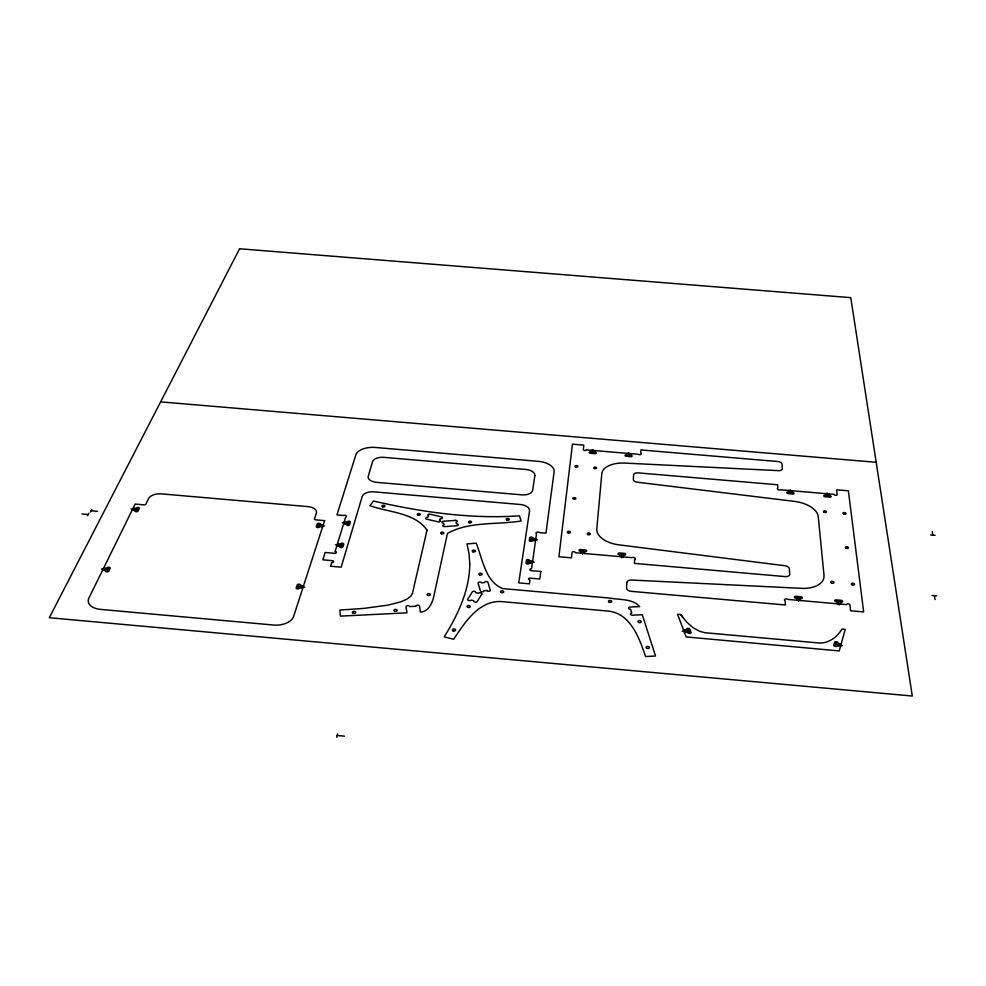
<?xml version="1.0" encoding="UTF-8"?>
<svg xmlns="http://www.w3.org/2000/svg" width="986" height="986" viewBox="0 0 986 986"><rect width="100%" height="100%" fill="white"/><g stroke="black" fill="none" stroke-linecap="round" stroke-linejoin="round"><path stroke-width="1.48" d="M623.251 556.893L623.374 555.081L624.076 555.143A1.565 0.9 5.6 0 0 625.691 554.379A1.565 0.9 5.6 0 0 624.187 553.343L619.676 552.949A1.565 0.9 5.5 0 0 618.049 553.713A1.565 0.9 5.5 0 0 619.541 554.748L620.243 554.81L620.12 556.622M630.165 453.585L630.695 455.162A1.442 0.764 5.3 0 1 632.088 456.05A1.442 0.764 5.3 0 1 630.596 456.691L626.443 456.333A1.442 0.764 5.2 0 1 625.062 455.458A1.442 0.764 5.2 0 1 626.541 454.817L627.293 453.35M621.624 557.719L621.87 554.046M628.575 455.754L628.785 452.673M584.131 553.466L584.304 551.655L585.006 551.716A1.565 0.9 4.7 0 0 586.658 550.964A1.565 0.9 4.7 0 0 585.179 549.929L580.668 549.535A1.565 0.9 4.6 0 0 579.016 550.287A1.565 0.9 4.6 0 0 580.483 551.322L581.185 551.384L581 553.195M594.373 450.553L594.854 452.13A1.442 0.764 4.5 0 1 596.222 453.005A1.442 0.764 4.5 0 1 594.706 453.646L590.552 453.289A1.442 0.764 4.5 0 1 589.197 452.414A1.442 0.764 4.5 0 1 590.713 451.773L591.514 450.319M582.467 554.292L582.837 550.619M592.709 452.71L593.017 449.641M527.572 563.092L527.954 560.43M530.85 540.525L531.22 537.974M336.719 737.22L337.643 733.732M341.39 546.7L342.179 544.087M348.095 524.564L348.859 522.05M835.401 645.485L836.288 642.687M297.846 587.952L298.758 585.166M317.911 526.697L318.737 524.17M107.24 570.931L108.583 568.195M136.586 510.822L137.793 508.345M87.507 515.752L88.826 513.25M90.564 512.054L91.871 509.565M683.569 630.165L686.638 629.499A1.664 1.011 7.7 0 1 687.858 628.378A1.664 1.011 7.7 0 1 689.855 629.302L691.001 632.26A1.676 1.011 7.7 0 1 689.769 633.382A1.676 1.011 7.7 0 1 687.76 632.47L684.346 632.211M682.25 631.299L688.82 630.88M160.619 401.881L876.197 462.298M590.639 452.537L594.78 452.882M626.492 455.581L630.646 455.926M788.295 492.852L792.571 493.21M825.307 496.007L829.596 496.377M930.648 534.942L935.073 535.324M344.139 522.038L347.318 521.914A1.553 0.875 -0.8 0 1 349.118 521.187A1.553 0.875 -0.8 0 1 350.387 522.186L349.623 524.688A1.553 0.875 -0.8 0 1 347.836 525.427A1.553 0.875 -0.8 0 1 346.567 524.429L343.609 523.763M535.805 538.775L532.76 538.11A1.553 0.887 3.4 0 0 531.343 537.087A1.553 0.887 3.4 0 0 529.679 537.838L529.297 540.39A1.553 0.887 3.4 0 0 530.715 541.413A1.553 0.887 3.4 0 0 532.391 540.661L535.558 540.538M342.253 522.753L348.477 523.307M531.035 539.256L537.321 539.798M133.048 508.332L136.278 508.209A1.578 0.85 -5.1 0 1 138.213 507.494A1.578 0.85 -5.1 0 1 139.309 508.48L138.102 510.958A1.578 0.863 -5.1 0 1 136.167 511.685A1.578 0.863 -5.1 0 1 135.07 510.686L132.198 510.033M323.223 524.959L320.277 524.305A1.565 0.875 -1.5 0 0 319.02 523.295A1.565 0.875 -1.5 0 0 317.209 524.034L316.383 526.561A1.565 0.887 -1.5 0 0 317.628 527.572A1.565 0.887 -1.5 0 0 319.452 526.832L322.656 526.709M131.015 509.047L137.19 509.577M318.33 525.427L324.567 525.982M580.581 550.422L585.092 550.817M619.602 553.849L624.138 554.243M91.217 510.81L97.404 511.352M81.961 513.965L88.161 514.507M932.041 595.445L936.7 595.864M337.372 544.087L340.626 543.952A1.578 0.912 -1.1 0 1 342.45 543.2A1.578 0.912 -1.1 0 1 343.744 544.223L342.955 546.836A1.59 0.912 -1.1 0 1 341.119 547.6A1.59 0.912 -1.1 0 1 339.837 546.564L336.83 545.887M532.625 561.256L529.531 560.566A1.578 0.924 3.3 0 0 528.089 559.518A1.578 0.924 3.3 0 0 526.376 560.294L525.994 562.944A1.59 0.924 3.3 0 0 527.436 564.004A1.59 0.924 3.3 0 0 529.149 563.228L532.366 563.092M335.45 544.839L341.785 545.394M527.756 561.761L534.165 562.316M795.973 597.269L800.644 597.676M836.375 600.831L841.058 601.25M680.722 614.549L677.555 614.266L686.133 636.931L839.234 650.92L845.236 629.351L841.97 629.068C837.003 637.363 827.883 644.117 817.788 642.884L704.83 632.716L699.629 631.287L692.973 627.651L686.663 622.055L680.722 614.549L683.027 617.741M103.579 568.195L106.981 568.059A1.664 0.937 -6.4 0 1 109.039 567.258A1.664 0.937 -6.4 0 1 110.173 568.343L108.842 571.079A1.676 0.949 -6.4 0 1 106.784 571.88A1.676 0.949 -6.4 0 1 105.65 570.795L102.643 570.081M303.466 586.029L300.373 585.302A1.639 0.974 -2.3 0 0 299.066 584.205A1.639 0.974 -2.3 0 0 297.143 585.018L296.231 587.804A1.652 0.974 -2.4 0 0 297.525 588.925A1.652 0.974 -2.4 0 0 299.461 588.1L302.838 587.952M101.422 568.984L107.918 569.563M298.302 586.559L304.859 587.138M337.187 735.482L344.521 736.16M841.083 644.302L837.94 643.082A1.701 1.011 11.3 0 0 836.584 641.726A1.701 1.011 11.3 0 0 834.637 642.293L833.749 645.09A1.701 1.011 11.3 0 0 835.105 646.446A1.701 1.011 11.3 0 0 837.052 645.879L840.54 646.249M835.845 644.08L842.586 645.694M688.253 629.401L689.374 632.359M932.189 531.639L932.855 535.139M934.371 595.655L935.085 599.537M828.671 493.887L829.509 495.564A1.504 0.789 9.3 0 1 831.075 496.5A1.504 0.789 9.3 0 1 829.682 497.19L825.393 496.821A1.504 0.789 9.3 0 1 823.828 495.884A1.504 0.789 9.3 0 1 825.22 495.206L825.886 495.255L825.713 493.641M840.651 604.085L840.442 602.15L841.169 602.212A1.639 0.937 10.8 0 0 842.685 601.386A1.639 0.937 10.8 0 0 840.959 600.289L836.276 599.87A1.639 0.937 10.7 0 0 834.76 600.696A1.639 0.937 10.7 0 0 836.473 601.793L837.2 601.867L837.41 603.802M827.094 492.914L827.451 496.192M838.716 601.041L839.148 604.973M791.721 490.732L792.51 492.408A1.491 0.789 8.6 0 1 794.05 493.345A1.491 0.789 8.6 0 1 792.633 494.023L788.356 493.653A1.491 0.789 8.6 0 1 786.816 492.717A1.491 0.789 8.6 0 1 788.233 492.039L788.899 492.1L788.775 490.486M800.151 600.511L800.003 598.576L800.718 598.638A1.627 0.949 9.9 0 0 802.259 597.824A1.627 0.949 9.9 0 0 800.57 596.715L795.899 596.308A1.627 0.949 9.8 0 0 794.359 597.122A1.627 0.949 9.8 0 0 796.047 598.231L796.762 598.292L796.91 600.227M790.18 489.759L790.427 493.025M798.315 597.467L798.611 601.386M574.246 499.236A1.504 0.826 4.3 0 1 573.026 497.955A1.504 0.826 4.3 0 1 575.553 497.992A1.504 0.826 4.3 0 1 574.628 499.249M469.767 563.733C469.669 590.158 457.849 614.857 444.218 636.882L453.671 639.273C464.566 622.905 478.284 601.016 500.543 601.497L609.36 611.197C631.028 614.327 639.433 638.583 645.571 656.54L655.53 656.01L642.256 614.709L632.593 615.202A1.787 1.072 6.2 0 1 630.522 614.241A1.787 1.072 6.2 0 1 631.779 613.033L630.572 609.212A1.775 1.072 6.1 0 1 628.624 608.177A1.775 1.072 6.1 0 1 630.042 607.056L639.643 606.587C632.729 598.564 619.923 600.006 610.334 598.132L502.638 588.58C485.26 581.617 482.487 558.705 476.213 543.2L466.97 543.89L469.028 553.553L469.767 563.733M634.651 559.617L634.429 563.376L785.176 576.6A4.794 2.736 9.3 0 0 789.749 574.234L789.367 568.836A4.782 2.712 9.3 0 0 784.77 565.717L618.851 544.839A24.81 14.026 5.4 0 1 596.801 528.706L601.793 473.736A23.652 12.744 5.2 0 1 624.68 463.075L778.472 470.655A4.375 2.292 8.1 0 0 782.366 468.683L782.058 464.172A4.363 2.268 8.1 0 0 777.584 461.51L640.937 449.949L640.752 453.055A1.923 1.011 5.4 0 1 640.666 454.484A1.923 1.011 5.4 0 1 637.967 454.25L586.189 449.862A1.43 0.764 4.3 0 1 584.686 450.503A1.43 0.764 4.3 0 1 583.33 449.616L583.823 445.117L572.447 444.156L558.914 556.745L571.473 557.842L572.065 552.406A1.565 0.912 4.4 0 1 573.729 551.642A1.565 0.912 4.4 0 1 575.195 552.69L631.792 557.645A2.095 1.208 5.8 0 1 634.75 557.903A2.095 1.208 5.8 0 1 634.651 559.617M626.886 582.467L626.541 588.026A4.844 2.859 6 0 0 631.2 591.329L785.423 604.985L785.164 600.992A2.182 1.269 9.7 0 1 785.041 599.18A2.182 1.269 9.7 0 1 788.097 599.439L846.691 604.628A1.652 0.949 11 0 1 848.194 603.802A1.652 0.949 11 0 1 849.932 604.911L850.61 610.753L863.662 611.912L848.367 490.794L836.572 489.795L837.126 494.615A1.491 0.789 9.4 0 1 835.746 495.292A1.491 0.789 9.4 0 1 834.168 494.356L780.739 489.795A1.984 1.048 8.4 0 1 777.954 489.561A1.984 1.048 8.4 0 1 777.855 488.045L777.646 484.767L638.139 472.873A4.4 2.366 5.5 0 0 633.616 474.858L633.332 479.479A4.412 2.379 5.5 0 0 637.301 482.216L794.519 501.393A24.527 13.286 8.9 0 1 818.257 516.664L824 575.38A25.796 14.63 9.6 0 1 801.335 588.334L631.533 580.039A4.819 2.835 5.9 0 0 626.886 582.467M427.012 530.16L412.505 593.141L410.706 596.333L406.836 599.229L400.908 601.817L388.102 605.121L363.711 608.411L339.887 610.051L340.416 616.127L406.922 612.848L406.072 606.834A1.787 1.085 0.3 0 1 407.637 605.663A1.787 1.085 0.3 0 1 409.634 606.575L415.944 606.267A1.787 1.085 0.5 0 1 417.645 605.182A1.787 1.085 0.5 0 1 419.518 606.168L420.418 612.183C428.972 611.64 432.644 602.273 434.099 595.063L447.447 533.463C468.843 521.175 497.117 524.934 521.138 520.978L519.4 515.838C470.359 519.178 421.207 512.079 373.509 501.024L369.923 505.707C388.57 512.437 415.02 512.572 427.012 530.16M540.821 571.51L539.823 579.004L530.246 578.153A1.602 0.949 3.4 0 0 528.508 578.955A1.602 0.949 3.4 0 0 529.975 580.039L529.433 583.835L518.747 582.886L529.544 510.958A10.106 5.657 3.1 0 0 520.374 504.499L373.78 491.829A10.106 5.596 -0.2 0 0 362.207 496.463L341.168 567.16L330.593 566.223L331.727 562.501A1.602 0.937 -1.4 0 0 333.588 561.712A1.602 0.937 -1.4 0 0 332.294 560.652L322.829 559.814L325.133 552.48L334.55 553.306A1.59 0.924 -1.3 0 0 336.399 552.53A1.59 0.924 -1.3 0 0 335.104 551.482L345.581 517.342A2.058 1.159 -0.9 0 0 346.074 515.715A2.058 1.159 -0.9 0 0 343.202 515.468L336.953 514.926L355.823 454.953A17.07 9.108 0 0 1 375.333 447.459L538.455 461.362A17.082 9.231 3.4 0 1 554.12 471.887L545.948 533.143L539.613 532.588A2.058 1.171 3.5 0 0 536.717 532.341A2.058 1.171 3.5 0 0 536.483 533.981L531.565 568.811A1.59 0.937 3.4 0 0 529.839 569.6A1.59 0.937 3.4 0 0 531.294 570.672L540.821 571.51M534.856 475.572L532.65 490.276A9.934 5.46 3.1 0 1 521.902 494.861L376.516 482.339A9.922 5.398 0 0 1 368.271 476.139L372.572 461.67A9.798 5.263 0.2 0 1 383.739 457.331L525.932 469.484A9.798 5.324 3.2 0 1 534.856 475.572M324.628 520.62L293.643 616.361A16.861 10.18 -3.1 0 1 273.714 625.05L100.498 609.385A17.095 9.897 -6.9 0 1 88.95 597.91L135.144 504.068L143.956 504.844A1.565 0.85 -4.9 0 0 145.879 504.129L148.566 498.559A10.402 5.62 -4.6 0 1 161.248 493.863L308.174 506.644A10.304 5.743 -1.7 0 1 316.358 513.188L314.472 518.846A1.553 0.875 -1.5 0 0 315.717 519.844L324.628 520.62M239.586 248.78L49.3 617.729L912.297 696.03L850.758 297.649L239.586 248.78M481.71 594.213L477.212 601.497A1.775 1.072 2.1 0 1 474.993 602.089A1.775 1.072 2.1 0 1 473.835 600.757L471.012 600.055A1.775 1.072 1.9 0 1 468.707 600.536A1.775 1.072 1.9 0 1 467.758 599.143L472.306 591.908A1.762 1.06 2 0 1 474.5 591.317A1.762 1.06 2 0 1 475.646 592.635L478.456 593.325A1.775 1.06 2.2 0 1 480.737 592.845A1.775 1.06 2.2 0 1 481.71 594.213M440.397 518.661L439.374 520.127A1.664 0.949 1.3 0 1 440.175 521.372A1.664 0.949 1.3 0 1 438.043 521.84L426.593 519.141A1.664 0.937 1 0 1 425.632 517.946A1.664 0.937 1 0 1 427.69 517.379L428.737 515.912A1.664 0.937 1.1 0 1 427.949 514.68A1.664 0.937 1.1 0 1 430.093 514.236L441.481 516.898A1.664 0.937 1.3 0 1 442.443 518.094A1.664 0.937 1.3 0 1 440.397 518.661M486.801 590.466L483.867 590.7A1.762 1.06 2.2 0 1 482.351 591.81A1.762 1.06 2.2 0 1 480.379 590.897L478.161 583.219A1.75 1.048 2.2 0 1 479.516 582.048A1.75 1.048 2.2 0 1 481.587 582.862L484.508 582.627A1.75 1.035 2.3 0 1 486.012 581.543A1.75 1.035 2.3 0 1 487.959 582.443L490.239 590.109A1.762 1.048 2.4 0 1 488.883 591.292A1.762 1.048 2.4 0 1 486.801 590.466M455.372 520.386L443.232 521.261A1.664 0.949 1.4 0 0 441.839 522.284A1.664 0.949 1.4 0 0 443.626 523.147L444.057 524.737A1.676 0.949 1.4 0 0 442.8 525.821A1.676 0.949 1.4 0 0 444.698 526.61L456.888 525.723A1.676 0.949 1.7 0 0 458.28 524.7A1.676 0.949 1.7 0 0 456.481 523.837L456.037 522.247A1.664 0.949 1.6 0 0 457.27 521.163A1.664 0.949 1.6 0 0 455.372 520.386M824.086 512.252A1.516 0.813 9.4 0 0 826.49 511.98A1.516 0.813 9.4 0 0 824.419 510.871A1.516 0.813 9.4 0 0 824.086 512.252M852.052 584.723A1.615 0.912 10.8 0 0 854.591 584.415A1.615 0.912 10.8 0 0 852.36 583.17A1.615 0.912 10.8 0 0 852.052 584.723M846.05 548.142A1.565 0.863 10.3 0 0 848.515 547.846A1.565 0.863 10.3 0 0 846.358 546.675A1.565 0.863 10.3 0 0 846.05 548.142M843.585 513.928A1.528 0.813 9.8 0 0 845.976 513.657A1.528 0.813 9.8 0 0 843.88 512.547A1.528 0.813 9.8 0 0 843.585 513.928M831.383 582.911A1.615 0.912 10.4 0 0 833.922 582.603A1.615 0.912 10.4 0 0 831.716 581.358A1.615 0.912 10.4 0 0 831.383 582.911M594.435 468.51A1.454 0.776 4.6 0 0 596.678 468.017A1.454 0.776 4.6 0 0 594.57 467.167A1.454 0.776 4.6 0 0 594.435 468.51M568.047 532.834A1.541 0.875 4.2 0 0 570.438 532.28A1.541 0.875 4.2 0 0 568.219 531.318A1.541 0.875 4.2 0 0 568.047 532.834M575.614 466.908A1.454 0.776 4.2 0 0 577.87 466.415A1.454 0.776 4.2 0 0 575.762 465.565A1.454 0.776 4.2 0 0 575.614 466.908M587.976 534.572A1.541 0.875 4.7 0 0 590.355 534.018A1.541 0.875 4.7 0 0 588.112 533.056A1.541 0.875 4.7 0 0 587.976 534.572M646.791 648.246A1.689 1.048 6.8 0 0 649.429 647.654A1.689 1.048 6.8 0 0 647.026 646.446A1.689 1.048 6.8 0 0 646.791 648.246M638.608 622.4A1.652 1.011 6.4 0 0 641.196 621.833A1.652 1.011 6.4 0 0 638.842 620.675A1.652 1.011 6.4 0 0 638.608 622.4M609.101 602.089A1.627 0.974 5.5 0 0 611.702 601.608A1.627 0.974 5.5 0 0 609.484 600.437A1.627 0.974 5.5 0 0 609.101 602.089M501.184 592.549A1.627 0.974 2.7 0 0 503.735 591.92A1.627 0.974 2.7 0 0 501.443 590.873A1.627 0.974 2.7 0 0 501.184 592.549M472.861 551.766A1.578 0.912 2 0 0 475.351 551.186A1.578 0.912 2 0 0 473.157 550.2A1.578 0.912 2 0 0 472.861 551.766M479.578 574.875A1.602 0.949 2.2 0 0 482.117 574.271A1.602 0.949 2.2 0 0 479.874 573.248A1.602 0.949 2.2 0 0 479.578 574.875M467.771 607.339A1.652 0.998 1.9 0 0 470.273 606.55A1.652 0.998 1.9 0 0 467.832 605.614A1.652 0.998 1.9 0 0 467.771 607.339M453.079 630.892A1.676 1.035 1.5 0 0 455.631 630.079A1.676 1.035 1.5 0 0 453.153 629.105A1.676 1.035 1.5 0 0 453.079 630.892M382.58 506.816A1.528 0.85 0.1 0 0 384.947 506.163A1.528 0.85 0.1 0 0 382.741 505.35A1.528 0.85 0.1 0 0 382.58 506.816M417.941 515.148A1.528 0.863 0.8 0 0 420.295 514.482A1.528 0.863 0.8 0 0 418.064 513.657A1.528 0.863 0.8 0 0 417.941 515.148M469.151 522.716A1.541 0.875 2 0 0 471.591 522.173A1.541 0.875 2 0 0 469.447 521.224A1.541 0.875 2 0 0 469.151 522.716M506.878 519.992A1.528 0.863 2.8 0 0 509.294 519.449A1.528 0.863 2.8 0 0 507.124 518.5A1.528 0.863 2.8 0 0 506.878 519.992M441.481 533.759A1.553 0.887 1.3 0 0 443.86 533.069A1.553 0.887 1.3 0 0 441.58 532.218A1.553 0.887 1.3 0 0 441.481 533.759M427.825 595.408A1.639 0.986 0.9 0 0 430.34 594.632A1.639 0.986 0.9 0 0 427.949 593.708A1.639 0.986 0.9 0 0 427.825 595.408M394.696 611.234A1.664 1.011 -0.1 0 0 397.198 610.383A1.664 1.011 -0.1 0 0 394.72 609.496A1.664 1.011 -0.1 0 0 394.696 611.234M353.173 613.28A1.664 1.011 -1.1 0 0 355.712 612.405A1.664 1.011 -1.1 0 0 353.259 611.517A1.664 1.011 -1.1 0 0 353.173 613.28"/></g></svg>
